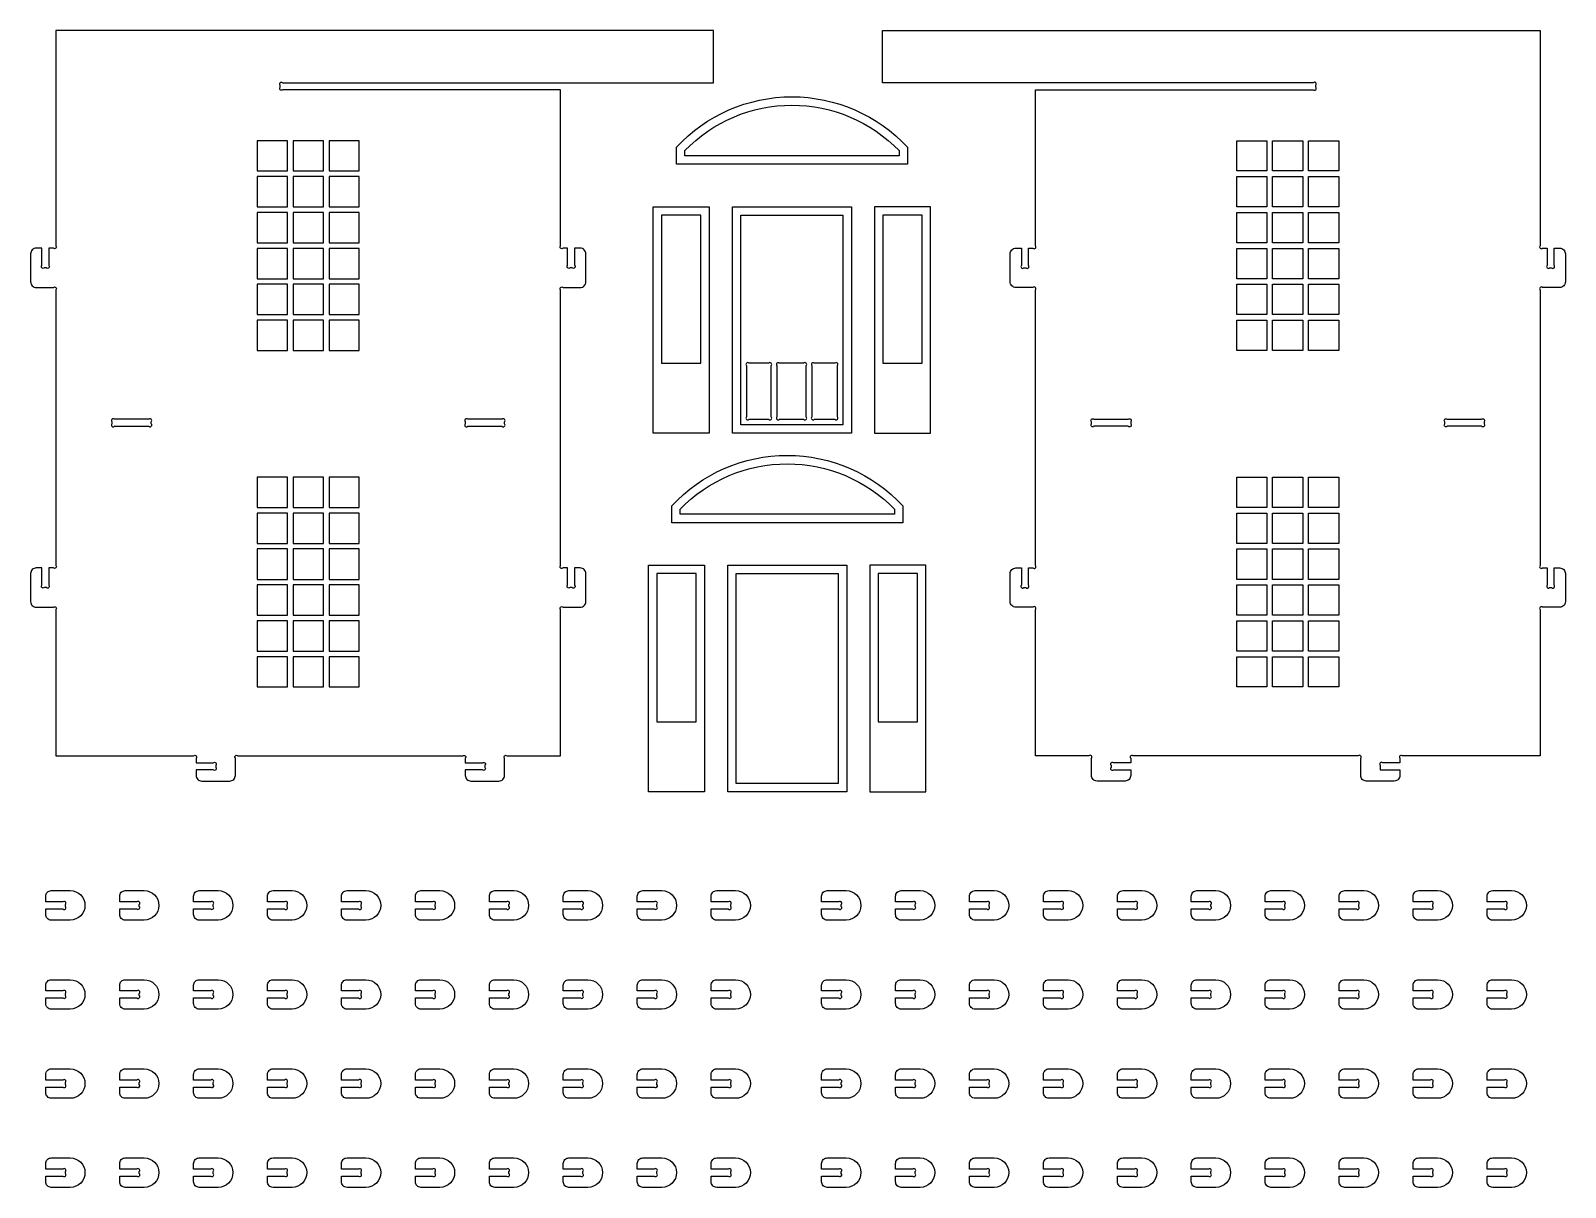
# Model space of a CAD drawing. Extents: x 7328 to 12839, y -521 to 2507.
# Drawn here: x 11518 to 12831, y -469 to 520 of the extents above; entities that cross this region are included whole.
import ezdxf

# ---------------------------------------------------------------- set-up
doc = ezdxf.new("R2010")
doc.units = 0
doc.header["$MEASUREMENT"] = 0
doc.layers.add('LAYER_1', color=18, linetype='CONTINUOUS')

msp = doc.modelspace()

# ---------------------------------------------------------------- linework, layer by layer
at = {"layer": 'LAYER_1'}
for points in [[(12102.1, 498.1), (12102.1, 520.4), (11539.3, 520.4), (11539.3, 336.3, -1), (11537.2, 334.2), (11533.3, 334.2), (11533.3, 319.5, -1), (11531.2, 317.4), (11529.5, 317.4, -1), (11527.3, 319.5), (11527.3, 334.2), (11522.5, 334.2, 0.414214), (11517.7, 329.4), (11517.7, 305.4, 0.414214), (11522.5, 300.6), (11537.2, 300.6, -1), (11539.3, 298.5), (11539.3, 62.7, -1), (11537.2, 60.6), (11533.3, 60.6), (11533.3, 45.9, -1), (11531.2, 43.8), (11529.5, 43.8, -1), (11527.3, 45.9), (11527.3, 60.6), (11522.5, 60.6, 0.414214), (11517.7, 55.8), (11517.7, 31.8, 0.414214), (11522.5, 27), (11537.2, 27, -1), (11539.3, 24.9), (11539.3, -100.2), (11657.2, -100.2, -1), (11659.3, -102.3), (11659.3, -106.2), (11674, -106.2, -1), (11676.1, -108.3), (11676.1, -110.1, -1), (11674, -112.2), (11659.3, -112.2), (11659.3, -117, 0.414214), (11664.1, -121.8), (11688.1, -121.8, 0.414214), (11692.9, -117), (11692.9, -102.3, -1), (11695.1, -100.2), (11887.6, -100.2, -1), (11889.7, -102.3), (11889.7, -106.2), (11904.4, -106.2, -1), (11906.5, -108.3), (11906.5, -110.1, -1), (11904.4, -112.2), (11889.7, -112.2), (11889.7, -117, 0.414214), (11894.5, -121.8), (11918.5, -121.8, 0.414214), (11923.3, -117), (11923.3, -102.3, -1), (11925.5, -100.2), (11971.3, -100.2), (11971.3, 24.9, -1), (11973.5, 27), (11988.1, 27, 0.414214), (11992.9, 31.8), (11992.9, 55.8, 0.414214), (11988.1, 60.6), (11983.3, 60.6), (11983.3, 45.9, -1), (11981.2, 43.8), (11979.5, 43.8, -1), (11977.3, 45.9), (11977.3, 60.6), (11973.5, 60.6, -1), (11971.3, 62.7), (11971.3, 298.5, -1), (11973.5, 300.6), (11988.1, 300.6, 0.414214), (11992.9, 305.4), (11992.9, 329.4, 0.414214), (11988.1, 334.2), (11983.3, 334.2), (11983.3, 319.5, -1), (11981.2, 317.4), (11979.5, 317.4, -1), (11977.3, 319.5), (11977.3, 334.2), (11973.5, 334.2, -1), (11971.3, 336.3), (11971.3, 469.8), (11733.5, 469.8, -1), (11731.3, 471.9), (11731.3, 473.7, -1), (11733.5, 475.8), (12102.1, 475.8)], [(12617.7, 471.9), (12617.7, 473.7, 1), (12615.5, 475.8), (12246.9, 475.8), (12246.9, 520.4), (12809.7, 520.4), (12809.7, 336.3, 1), (12811.8, 334.2), (12815.7, 334.2), (12815.7, 319.5, 1), (12817.8, 317.4), (12819.5, 317.4, 1), (12821.7, 319.5), (12821.7, 334.2), (12826.5, 334.2, -0.414214), (12831.3, 329.4), (12831.3, 305.4, -0.414214), (12826.5, 300.6), (12811.8, 300.6, 1), (12809.7, 298.5), (12809.7, 62.7, 1), (12811.8, 60.6), (12815.7, 60.6), (12815.7, 45.9, 1), (12817.8, 43.8), (12819.5, 43.8, 1), (12821.7, 45.9), (12821.7, 60.6), (12826.5, 60.6, -0.414214), (12831.3, 55.8), (12831.3, 31.8, -0.414214), (12826.5, 27), (12811.8, 27, 1), (12809.7, 24.9), (12809.7, -100.2), (12691.8, -100.2, 1), (12689.7, -102.3), (12689.7, -106.2), (12675, -106.2, 1), (12672.9, -108.3), (12672.9, -112.2), (12689.7, -112.2), (12689.7, -117, -0.414214), (12684.9, -121.8), (12660.9, -121.8, -0.414214), (12656.1, -117), (12656.1, -102.3, 1), (12653.9, -100.2), (12461.4, -100.2, 1), (12459.3, -102.3), (12459.3, -106.2), (12444.6, -106.2, 1), (12442.5, -108.3), (12442.5, -110.1, 1), (12444.6, -112.2), (12459.3, -112.2), (12459.3, -117, -0.414214), (12454.5, -121.8), (12430.5, -121.8, -0.414214), (12425.7, -117), (12425.7, -102.3, 1), (12423.5, -100.2), (12377.7, -100.2), (12377.7, 24.9, 1), (12375.5, 27), (12360.9, 27, -0.414214), (12356.1, 31.8), (12356.1, 55.8, -0.414214), (12360.9, 60.6), (12365.7, 60.6), (12365.7, 45.9, 1), (12367.8, 43.8), (12369.5, 43.8, 1), (12371.7, 45.9), (12371.7, 60.6), (12375.5, 60.6, 1), (12377.7, 62.7), (12377.7, 298.5, 1), (12375.5, 300.6), (12360.9, 300.6, -0.414214), (12356.1, 305.4), (12356.1, 329.4, -0.414214), (12360.9, 334.2), (12365.7, 334.2), (12365.7, 319.5, 1), (12367.8, 317.4), (12369.5, 317.4, 1), (12371.7, 319.5), (12371.7, 334.2), (12375.5, 334.2, 1), (12377.7, 336.3), (12377.7, 469.8), (12615.5, 469.8, 1)], [(12268.2, 406.2), (12070.4, 406.2), (12070.4, 420.6, -0.436893), (12268.2, 420.6)], [(12261, 413.4), (12077.6, 413.4), (12077.6, 417.7, -0.423936), (12261, 417.7)], [(12149.4, 235.8), (12132.6, 235.8, 1), (12130.4, 233.7), (12130.4, 189.9, 1), (12132.6, 187.8), (12149.4, 187.8, 1), (12151.6, 189.9), (12151.6, 233.7, 1)], [(12179.3, 235.8), (12158.5, 235.8, 1), (12156.4, 233.7), (12156.4, 189.9, 1), (12158.5, 187.8), (12179.3, 187.8, 1), (12181.5, 189.9), (12181.5, 233.7, 1)], [(12206.1, 235.8), (12188.4, 235.8, 1), (12186.3, 233.7), (12186.3, 189.9, 1), (12188.4, 187.8), (12206.1, 187.8, 1), (12208.2, 189.9), (12208.2, 233.7, 1)], [(11589.5, 181.8), (11618.8, 181.8, 1), (11620.9, 183.9), (11620.9, 185.7, 1), (11618.8, 187.8), (11589.5, 187.8, 1), (11587.3, 185.7), (11587.3, 183.9, 1)], [(11891.9, 181.8), (11921.2, 181.8, 1), (11923.3, 183.9), (11923.3, 185.7, 1), (11921.2, 187.8), (11891.9, 187.8, 1), (11889.7, 185.7), (11889.7, 183.9, 1)], [(12427.8, 187.8), (12457.1, 187.8, -1), (12459.3, 185.7), (12459.3, 183.9, -1), (12457.1, 181.8), (12427.8, 181.8, -1), (12425.7, 183.9), (12425.7, 185.7, -1)], [(12730.2, 187.8), (12759.5, 187.8, -1), (12761.7, 185.7), (12761.7, 183.9, -1), (12759.5, 181.8), (12730.2, 181.8, -1), (12728.1, 183.9), (12728.1, 185.7, -1)], [(12264.2, 99.3), (12066.4, 99.3), (12066.4, 113.7, -0.436893), (12264.2, 113.7)], [(12257, 106.5), (12073.6, 106.5), (12073.6, 110.8, -0.423936), (12257, 110.8)], [(11530.6, -231.2), (11545.3, -231.2, 1), (11547.4, -229.1), (11547.4, -227.4, 1), (11545.3, -225.2), (11530.6, -225.2), (11530.6, -220.4, -0.414214), (11535.4, -215.6), (11551.6, -215.6, -1), (11551.6, -240.8), (11535.4, -240.8, -0.414214), (11530.6, -236)], [(11593.9, -231.2), (11608.5, -231.2, 1), (11610.7, -229.1), (11610.7, -227.4, 1), (11608.5, -225.2), (11593.9, -225.2), (11593.9, -220.4, -0.414214), (11598.7, -215.6), (11614.9, -215.6, -1), (11614.9, -240.8), (11598.7, -240.8, -0.414214), (11593.9, -236)], [(11657.2, -231.2), (11671.8, -231.2, 1), (11674, -229.1), (11674, -227.4, 1), (11671.8, -225.2), (11657.2, -225.2), (11657.2, -220.4, -0.414214), (11662, -215.6), (11678.2, -215.6, -1), (11678.2, -240.8), (11662, -240.8, -0.414214), (11657.2, -236)], [(11720.4, -231.2), (11735.1, -231.2, 1), (11737.2, -229.1), (11737.2, -227.4, 1), (11735.1, -225.2), (11720.4, -225.2), (11720.4, -220.4, -0.414214), (11725.2, -215.6), (11741.4, -215.6, -1), (11741.4, -240.8), (11725.2, -240.8, -0.414214), (11720.4, -236)], [(11783.7, -231.2), (11798.4, -231.2, 1), (11800.5, -229.1), (11800.5, -227.4, 1), (11798.4, -225.2), (11783.7, -225.2), (11783.7, -220.4, -0.414214), (11788.5, -215.6), (11804.7, -215.6, -1), (11804.7, -240.8), (11788.5, -240.8, -0.414214), (11783.7, -236)], [(11847, -231.2), (11861.7, -231.2, 1), (11863.8, -229.1), (11863.8, -227.4, 1), (11861.7, -225.2), (11847, -225.2), (11847, -220.4, -0.414214), (11851.8, -215.6), (11868, -215.6, -1), (11868, -240.8), (11851.8, -240.8, -0.414214), (11847, -236)], [(11910.3, -231.2), (11925, -231.2, 1), (11927.1, -229.1), (11927.1, -227.4, 1), (11925, -225.2), (11910.3, -225.2), (11910.3, -220.4, -0.414214), (11915.1, -215.6), (11931.3, -215.6, -1), (11931.3, -240.8), (11915.1, -240.8, -0.414214), (11910.3, -236)], [(11973.6, -231.2), (11988.3, -231.2, 1), (11990.4, -229.1), (11990.4, -227.4, 1), (11988.3, -225.2), (11973.6, -225.2), (11973.6, -220.4, -0.414214), (11978.4, -215.6), (11994.6, -215.6, -1), (11994.6, -240.8), (11978.4, -240.8, -0.414214), (11973.6, -236)], [(12036.9, -231.2), (12051.5, -231.2, 1), (12053.7, -229.1), (12053.7, -227.4, 1), (12051.5, -225.2), (12036.9, -225.2), (12036.9, -220.4, -0.414214), (12041.7, -215.6), (12057.9, -215.6, -1), (12057.9, -240.8), (12041.7, -240.8, -0.414214), (12036.9, -236)], [(12100.1, -231.2), (12114.8, -231.2, 1), (12116.9, -229.1), (12116.9, -227.4, 1), (12114.8, -225.2), (12100.1, -225.2), (12100.1, -220.4, -0.414214), (12104.9, -215.6), (12121.1, -215.6, -1), (12121.1, -240.8), (12104.9, -240.8, -0.414214), (12100.1, -236)], [(12194.7, -231.2), (12209.4, -231.2, 1), (12211.5, -229.1), (12211.5, -227.4, 1), (12209.4, -225.2), (12194.7, -225.2), (12194.7, -220.4, -0.414214), (12199.5, -215.6), (12215.7, -215.6, -1), (12215.7, -240.8), (12199.5, -240.8, -0.414214), (12194.7, -236)], [(12258, -231.2), (12272.7, -231.2, 1), (12274.8, -229.1), (12274.8, -227.4, 1), (12272.7, -225.2), (12258, -225.2), (12258, -220.4, -0.414214), (12262.8, -215.6), (12279, -215.6, -1), (12279, -240.8), (12262.8, -240.8, -0.414214), (12258, -236)], [(12321.3, -231.2), (12336, -231.2, 1), (12338.1, -229.1), (12338.1, -227.4, 1), (12336, -225.2), (12321.3, -225.2), (12321.3, -220.4, -0.414214), (12326.1, -215.6), (12342.3, -215.6, -1), (12342.3, -240.8), (12326.1, -240.8, -0.414214), (12321.3, -236)], [(12384.6, -231.2), (12399.2, -231.2, 1), (12401.4, -229.1), (12401.4, -227.4, 1), (12399.2, -225.2), (12384.6, -225.2), (12384.6, -220.4, -0.414214), (12389.4, -215.6), (12405.6, -215.6, -1), (12405.6, -240.8), (12389.4, -240.8, -0.414214), (12384.6, -236)], [(12447.9, -231.2), (12462.5, -231.2, 1), (12464.7, -229.1), (12464.7, -227.4, 1), (12462.5, -225.2), (12447.9, -225.2), (12447.9, -220.4, -0.414214), (12452.7, -215.6), (12468.9, -215.6, -1), (12468.9, -240.8), (12452.7, -240.8, -0.414214), (12447.9, -236)], [(12511.1, -231.2), (12525.8, -231.2, 1), (12527.9, -229.1), (12527.9, -227.4, 1), (12525.8, -225.2), (12511.1, -225.2), (12511.1, -220.4, -0.414214), (12515.9, -215.6), (12532.1, -215.6, -1), (12532.1, -240.8), (12515.9, -240.8, -0.414214), (12511.1, -236)], [(12574.4, -231.2), (12589.1, -231.2, 1), (12591.2, -229.1), (12591.2, -227.4, 1), (12589.1, -225.2), (12574.4, -225.2), (12574.4, -220.4, -0.414214), (12579.2, -215.6), (12595.4, -215.6, -1), (12595.4, -240.8), (12579.2, -240.8, -0.414214), (12574.4, -236)], [(12637.7, -231.2), (12652.4, -231.2, 1), (12654.5, -229.1), (12654.5, -227.4, 1), (12652.4, -225.2), (12637.7, -225.2), (12637.7, -220.4, -0.414214), (12642.5, -215.6), (12658.7, -215.6, -1), (12658.7, -240.8), (12642.5, -240.8, -0.414214), (12637.7, -236)], [(12701, -231.2), (12715.7, -231.2, 1), (12717.8, -229.1), (12717.8, -227.4, 1), (12715.7, -225.2), (12701, -225.2), (12701, -220.4, -0.414214), (12705.8, -215.6), (12722, -215.6, -1), (12722, -240.8), (12705.8, -240.8, -0.414214), (12701, -236)], [(12764.3, -231.2), (12779, -231.2, 1), (12781.1, -229.1), (12781.1, -227.4, 1), (12779, -225.2), (12764.3, -225.2), (12764.3, -220.4, -0.414214), (12769.1, -215.6), (12785.3, -215.6, -1), (12785.3, -240.8), (12769.1, -240.8, -0.414214), (12764.3, -236)], [(11530.6, -307.4), (11545.3, -307.4, 1), (11547.4, -305.3), (11547.4, -303.6, 1), (11545.3, -301.4), (11530.6, -301.4), (11530.6, -296.6, -0.414214), (11535.4, -291.8), (11551.6, -291.8, -1), (11551.6, -317), (11535.4, -317, -0.414214), (11530.6, -312.2)], [(11593.9, -307.4), (11608.5, -307.4, 1), (11610.7, -305.3), (11610.7, -303.6, 1), (11608.5, -301.4), (11593.9, -301.4), (11593.9, -296.6, -0.414214), (11598.7, -291.8), (11614.9, -291.8, -1), (11614.9, -317), (11598.7, -317, -0.414214), (11593.9, -312.2)], [(11657.2, -307.4), (11671.8, -307.4, 1), (11674, -305.3), (11674, -303.6, 1), (11671.8, -301.4), (11657.2, -301.4), (11657.2, -296.6, -0.414214), (11662, -291.8), (11678.2, -291.8, -1), (11678.2, -317), (11662, -317, -0.414214), (11657.2, -312.2)], [(11720.4, -307.4), (11735.1, -307.4, 1), (11737.2, -305.3), (11737.2, -303.6, 1), (11735.1, -301.4), (11720.4, -301.4), (11720.4, -296.6, -0.414214), (11725.2, -291.8), (11741.4, -291.8, -1), (11741.4, -317), (11725.2, -317, -0.414214), (11720.4, -312.2)], [(11783.7, -307.4), (11798.4, -307.4, 1), (11800.5, -305.3), (11800.5, -303.6, 1), (11798.4, -301.4), (11783.7, -301.4), (11783.7, -296.6, -0.414214), (11788.5, -291.8), (11804.7, -291.8, -1), (11804.7, -317), (11788.5, -317, -0.414214), (11783.7, -312.2)], [(11847, -307.4), (11861.7, -307.4, 1), (11863.8, -305.3), (11863.8, -303.6, 1), (11861.7, -301.4), (11847, -301.4), (11847, -296.6, -0.414214), (11851.8, -291.8), (11868, -291.8, -1), (11868, -317), (11851.8, -317, -0.414214), (11847, -312.2)], [(11910.3, -307.4), (11925, -307.4, 1), (11927.1, -305.3), (11927.1, -303.6, 1), (11925, -301.4), (11910.3, -301.4), (11910.3, -296.6, -0.414214), (11915.1, -291.8), (11931.3, -291.8, -1), (11931.3, -317), (11915.1, -317, -0.414214), (11910.3, -312.2)], [(11973.6, -307.4), (11988.3, -307.4, 1), (11990.4, -305.3), (11990.4, -303.6, 1), (11988.3, -301.4), (11973.6, -301.4), (11973.6, -296.6, -0.414214), (11978.4, -291.8), (11994.6, -291.8, -1), (11994.6, -317), (11978.4, -317, -0.414214), (11973.6, -312.2)], [(12036.9, -307.4), (12051.5, -307.4, 1), (12053.7, -305.3), (12053.7, -303.6, 1), (12051.5, -301.4), (12036.9, -301.4), (12036.9, -296.6, -0.414214), (12041.7, -291.8), (12057.9, -291.8, -1), (12057.9, -317), (12041.7, -317, -0.414214), (12036.9, -312.2)], [(12100.1, -307.4), (12114.8, -307.4, 1), (12116.9, -305.3), (12116.9, -303.6, 1), (12114.8, -301.4), (12100.1, -301.4), (12100.1, -296.6, -0.414214), (12104.9, -291.8), (12121.1, -291.8, -1), (12121.1, -317), (12104.9, -317, -0.414214), (12100.1, -312.2)], [(12194.7, -307.4), (12209.4, -307.4, 1), (12211.5, -305.3), (12211.5, -303.6, 1), (12209.4, -301.4), (12194.7, -301.4), (12194.7, -296.6, -0.414214), (12199.5, -291.8), (12215.7, -291.8, -1), (12215.7, -317), (12199.5, -317, -0.414214), (12194.7, -312.2)], [(12258, -307.4), (12272.7, -307.4, 1), (12274.8, -305.3), (12274.8, -303.6, 1), (12272.7, -301.4), (12258, -301.4), (12258, -296.6, -0.414214), (12262.8, -291.8), (12279, -291.8, -1), (12279, -317), (12262.8, -317, -0.414214), (12258, -312.2)], [(12321.3, -307.4), (12336, -307.4, 1), (12338.1, -305.3), (12338.1, -303.6, 1), (12336, -301.4), (12321.3, -301.4), (12321.3, -296.6, -0.414214), (12326.1, -291.8), (12342.3, -291.8, -1), (12342.3, -317), (12326.1, -317, -0.414214), (12321.3, -312.2)], [(12384.6, -307.4), (12399.2, -307.4, 1), (12401.4, -305.3), (12401.4, -303.6, 1), (12399.2, -301.4), (12384.6, -301.4), (12384.6, -296.6, -0.414214), (12389.4, -291.8), (12405.6, -291.8, -1), (12405.6, -317), (12389.4, -317, -0.414214), (12384.6, -312.2)], [(12447.9, -307.4), (12462.5, -307.4, 1), (12464.7, -305.3), (12464.7, -303.6, 1), (12462.5, -301.4), (12447.9, -301.4), (12447.9, -296.6, -0.414214), (12452.7, -291.8), (12468.9, -291.8, -1), (12468.9, -317), (12452.7, -317, -0.414214), (12447.9, -312.2)], [(12511.1, -307.4), (12525.8, -307.4, 1), (12527.9, -305.3), (12527.9, -303.6, 1), (12525.8, -301.4), (12511.1, -301.4), (12511.1, -296.6, -0.414214), (12515.9, -291.8), (12532.1, -291.8, -1), (12532.1, -317), (12515.9, -317, -0.414214), (12511.1, -312.2)], [(12574.4, -307.4), (12589.1, -307.4, 1), (12591.2, -305.3), (12591.2, -303.6, 1), (12589.1, -301.4), (12574.4, -301.4), (12574.4, -296.6, -0.414214), (12579.2, -291.8), (12595.4, -291.8, -1), (12595.4, -317), (12579.2, -317, -0.414214), (12574.4, -312.2)], [(12637.7, -307.4), (12652.4, -307.4, 1), (12654.5, -305.3), (12654.5, -303.6, 1), (12652.4, -301.4), (12637.7, -301.4), (12637.7, -296.6, -0.414214), (12642.5, -291.8), (12658.7, -291.8, -1), (12658.7, -317), (12642.5, -317, -0.414214), (12637.7, -312.2)], [(12701, -307.4), (12715.7, -307.4, 1), (12717.8, -305.3), (12717.8, -303.6, 1), (12715.7, -301.4), (12701, -301.4), (12701, -296.6, -0.414214), (12705.8, -291.8), (12722, -291.8, -1), (12722, -317), (12705.8, -317, -0.414214), (12701, -312.2)], [(12764.3, -307.4), (12779, -307.4, 1), (12781.1, -305.3), (12781.1, -303.6, 1), (12779, -301.4), (12764.3, -301.4), (12764.3, -296.6, -0.414214), (12769.1, -291.8), (12785.3, -291.8, -1), (12785.3, -317), (12769.1, -317, -0.414214), (12764.3, -312.2)], [(11530.6, -383.7), (11545.3, -383.7, 1), (11547.4, -381.5), (11547.4, -379.8, 1), (11545.3, -377.7), (11530.6, -377.7), (11530.6, -372.9, -0.414214), (11535.4, -368.1), (11551.6, -368.1, -1), (11551.6, -393.3), (11535.4, -393.3, -0.414214), (11530.6, -388.5)], [(11593.9, -383.7), (11608.5, -383.7, 1), (11610.7, -381.5), (11610.7, -379.8, 1), (11608.5, -377.7), (11593.9, -377.7), (11593.9, -372.9, -0.414214), (11598.7, -368.1), (11614.9, -368.1, -1), (11614.9, -393.3), (11598.7, -393.3, -0.414214), (11593.9, -388.5)], [(11657.2, -383.7), (11671.8, -383.7, 1), (11674, -381.5), (11674, -379.8, 1), (11671.8, -377.7), (11657.2, -377.7), (11657.2, -372.9, -0.414214), (11662, -368.1), (11678.2, -368.1, -1), (11678.2, -393.3), (11662, -393.3, -0.414214), (11657.2, -388.5)], [(11720.4, -383.7), (11735.1, -383.7, 1), (11737.2, -381.5), (11737.2, -379.8, 1), (11735.1, -377.7), (11720.4, -377.7), (11720.4, -372.9, -0.414214), (11725.2, -368.1), (11741.4, -368.1, -1), (11741.4, -393.3), (11725.2, -393.3, -0.414214), (11720.4, -388.5)], [(11783.7, -383.7), (11798.4, -383.7, 1), (11800.5, -381.5), (11800.5, -379.8, 1), (11798.4, -377.7), (11783.7, -377.7), (11783.7, -372.9, -0.414214), (11788.5, -368.1), (11804.7, -368.1, -1), (11804.7, -393.3), (11788.5, -393.3, -0.414214), (11783.7, -388.5)], [(11847, -383.7), (11861.7, -383.7, 1), (11863.8, -381.5), (11863.8, -379.8, 1), (11861.7, -377.7), (11847, -377.7), (11847, -372.9, -0.414214), (11851.8, -368.1), (11868, -368.1, -1), (11868, -393.3), (11851.8, -393.3, -0.414214), (11847, -388.5)], [(11910.3, -383.7), (11925, -383.7, 1), (11927.1, -381.5), (11927.1, -379.8, 1), (11925, -377.7), (11910.3, -377.7), (11910.3, -372.9, -0.414214), (11915.1, -368.1), (11931.3, -368.1, -1), (11931.3, -393.3), (11915.1, -393.3, -0.414214), (11910.3, -388.5)], [(11973.6, -383.7), (11988.3, -383.7, 1), (11990.4, -381.5), (11990.4, -379.8, 1), (11988.3, -377.7), (11973.6, -377.7), (11973.6, -372.9, -0.414214), (11978.4, -368.1), (11994.6, -368.1, -1), (11994.6, -393.3), (11978.4, -393.3, -0.414214), (11973.6, -388.5)], [(12036.9, -383.7), (12051.5, -383.7, 1), (12053.7, -381.5), (12053.7, -379.8, 1), (12051.5, -377.7), (12036.9, -377.7), (12036.9, -372.9, -0.414214), (12041.7, -368.1), (12057.9, -368.1, -1), (12057.9, -393.3), (12041.7, -393.3, -0.414214), (12036.9, -388.5)], [(12100.1, -383.7), (12114.8, -383.7, 1), (12116.9, -381.5), (12116.9, -379.8, 1), (12114.8, -377.7), (12100.1, -377.7), (12100.1, -372.9, -0.414214), (12104.9, -368.1), (12121.1, -368.1, -1), (12121.1, -393.3), (12104.9, -393.3, -0.414214), (12100.1, -388.5)], [(12194.7, -383.7), (12209.4, -383.7, 1), (12211.5, -381.5), (12211.5, -379.8, 1), (12209.4, -377.7), (12194.7, -377.7), (12194.7, -372.9, -0.414214), (12199.5, -368.1), (12215.7, -368.1, -1), (12215.7, -393.3), (12199.5, -393.3, -0.414214), (12194.7, -388.5)], [(12258, -383.7), (12272.7, -383.7, 1), (12274.8, -381.5), (12274.8, -379.8, 1), (12272.7, -377.7), (12258, -377.7), (12258, -372.9, -0.414214), (12262.8, -368.1), (12279, -368.1, -1), (12279, -393.3), (12262.8, -393.3, -0.414214), (12258, -388.5)], [(12321.3, -383.7), (12336, -383.7, 1), (12338.1, -381.5), (12338.1, -379.8, 1), (12336, -377.7), (12321.3, -377.7), (12321.3, -372.9, -0.414214), (12326.1, -368.1), (12342.3, -368.1, -1), (12342.3, -393.3), (12326.1, -393.3, -0.414214), (12321.3, -388.5)], [(12384.6, -383.7), (12399.2, -383.7, 1), (12401.4, -381.5), (12401.4, -379.8, 1), (12399.2, -377.7), (12384.6, -377.7), (12384.6, -372.9, -0.414214), (12389.4, -368.1), (12405.6, -368.1, -1), (12405.6, -393.3), (12389.4, -393.3, -0.414214), (12384.6, -388.5)], [(12447.9, -383.7), (12462.5, -383.7, 1), (12464.7, -381.5), (12464.7, -379.8, 1), (12462.5, -377.7), (12447.9, -377.7), (12447.9, -372.9, -0.414214), (12452.7, -368.1), (12468.9, -368.1, -1), (12468.9, -393.3), (12452.7, -393.3, -0.414214), (12447.9, -388.5)], [(12511.1, -383.7), (12525.8, -383.7, 1), (12527.9, -381.5), (12527.9, -379.8, 1), (12525.8, -377.7), (12511.1, -377.7), (12511.1, -372.9, -0.414214), (12515.9, -368.1), (12532.1, -368.1, -1), (12532.1, -393.3), (12515.9, -393.3, -0.414214), (12511.1, -388.5)], [(12574.4, -383.7), (12589.1, -383.7, 1), (12591.2, -381.5), (12591.2, -379.8, 1), (12589.1, -377.7), (12574.4, -377.7), (12574.4, -372.9, -0.414214), (12579.2, -368.1), (12595.4, -368.1, -1), (12595.4, -393.3), (12579.2, -393.3, -0.414214), (12574.4, -388.5)], [(12637.7, -383.7), (12652.4, -383.7, 1), (12654.5, -381.5), (12654.5, -379.8, 1), (12652.4, -377.7), (12637.7, -377.7), (12637.7, -372.9, -0.414214), (12642.5, -368.1), (12658.7, -368.1, -1), (12658.7, -393.3), (12642.5, -393.3, -0.414214), (12637.7, -388.5)], [(12701, -383.7), (12715.7, -383.7, 1), (12717.8, -381.5), (12717.8, -379.8, 1), (12715.7, -377.7), (12701, -377.7), (12701, -372.9, -0.414214), (12705.8, -368.1), (12722, -368.1, -1), (12722, -393.3), (12705.8, -393.3, -0.414214), (12701, -388.5)], [(12764.3, -383.7), (12779, -383.7, 1), (12781.1, -381.5), (12781.1, -379.8, 1), (12779, -377.7), (12764.3, -377.7), (12764.3, -372.9, -0.414214), (12769.1, -368.1), (12785.3, -368.1, -1), (12785.3, -393.3), (12769.1, -393.3, -0.414214), (12764.3, -388.5)], [(11530.6, -459.9), (11545.3, -459.9, 1), (11547.4, -457.7), (11547.4, -456, 1), (11545.3, -453.9), (11530.6, -453.9), (11530.6, -449.1, -0.414214), (11535.4, -444.3), (11551.6, -444.3, -1), (11551.6, -469.5), (11535.4, -469.5, -0.414214), (11530.6, -464.7)], [(11593.9, -459.9), (11608.5, -459.9, 1), (11610.7, -457.7), (11610.7, -456, 1), (11608.5, -453.9), (11593.9, -453.9), (11593.9, -449.1, -0.414214), (11598.7, -444.3), (11614.9, -444.3, -1), (11614.9, -469.5), (11598.7, -469.5, -0.414214), (11593.9, -464.7)], [(11657.2, -459.9), (11671.8, -459.9, 1), (11674, -457.7), (11674, -456, 1), (11671.8, -453.9), (11657.2, -453.9), (11657.2, -449.1, -0.414214), (11662, -444.3), (11678.2, -444.3, -1), (11678.2, -469.5), (11662, -469.5, -0.414214), (11657.2, -464.7)], [(11720.4, -459.9), (11735.1, -459.9, 1), (11737.2, -457.7), (11737.2, -456, 1), (11735.1, -453.9), (11720.4, -453.9), (11720.4, -449.1, -0.414214), (11725.2, -444.3), (11741.4, -444.3, -1), (11741.4, -469.5), (11725.2, -469.5, -0.414214), (11720.4, -464.7)], [(11783.7, -459.9), (11798.4, -459.9, 1), (11800.5, -457.7), (11800.5, -456, 1), (11798.4, -453.9), (11783.7, -453.9), (11783.7, -449.1, -0.414214), (11788.5, -444.3), (11804.7, -444.3, -1), (11804.7, -469.5), (11788.5, -469.5, -0.414214), (11783.7, -464.7)], [(11847, -459.9), (11861.7, -459.9, 1), (11863.8, -457.7), (11863.8, -456, 1), (11861.7, -453.9), (11847, -453.9), (11847, -449.1, -0.414214), (11851.8, -444.3), (11868, -444.3, -1), (11868, -469.5), (11851.8, -469.5, -0.414214), (11847, -464.7)], [(11910.3, -459.9), (11925, -459.9, 1), (11927.1, -457.7), (11927.1, -456, 1), (11925, -453.9), (11910.3, -453.9), (11910.3, -449.1, -0.414214), (11915.1, -444.3), (11931.3, -444.3, -1), (11931.3, -469.5), (11915.1, -469.5, -0.414214), (11910.3, -464.7)], [(11973.6, -459.9), (11988.3, -459.9, 1), (11990.4, -457.7), (11990.4, -456, 1), (11988.3, -453.9), (11973.6, -453.9), (11973.6, -449.1, -0.414214), (11978.4, -444.3), (11994.6, -444.3, -1), (11994.6, -469.5), (11978.4, -469.5, -0.414214), (11973.6, -464.7)], [(12036.9, -459.9), (12051.5, -459.9, 1), (12053.7, -457.7), (12053.7, -456, 1), (12051.5, -453.9), (12036.9, -453.9), (12036.9, -449.1, -0.414214), (12041.7, -444.3), (12057.9, -444.3, -1), (12057.9, -469.5), (12041.7, -469.5, -0.414214), (12036.9, -464.7)], [(12100.1, -459.9), (12114.8, -459.9, 1), (12116.9, -457.7), (12116.9, -456, 1), (12114.8, -453.9), (12100.1, -453.9), (12100.1, -449.1, -0.414214), (12104.9, -444.3), (12121.1, -444.3, -1), (12121.1, -469.5), (12104.9, -469.5, -0.414214), (12100.1, -464.7)], [(12194.7, -459.9), (12209.4, -459.9, 1), (12211.5, -457.7), (12211.5, -456, 1), (12209.4, -453.9), (12194.7, -453.9), (12194.7, -449.1, -0.414214), (12199.5, -444.3), (12215.7, -444.3, -1), (12215.7, -469.5), (12199.5, -469.5, -0.414214), (12194.7, -464.7)], [(12258, -459.9), (12272.7, -459.9, 1), (12274.8, -457.7), (12274.8, -456, 1), (12272.7, -453.9), (12258, -453.9), (12258, -449.1, -0.414214), (12262.8, -444.3), (12279, -444.3, -1), (12279, -469.5), (12262.8, -469.5, -0.414214), (12258, -464.7)], [(12321.3, -459.9), (12336, -459.9, 1), (12338.1, -457.7), (12338.1, -456, 1), (12336, -453.9), (12321.3, -453.9), (12321.3, -449.1, -0.414214), (12326.1, -444.3), (12342.3, -444.3, -1), (12342.3, -469.5), (12326.1, -469.5, -0.414214), (12321.3, -464.7)], [(12384.6, -459.9), (12399.2, -459.9, 1), (12401.4, -457.7), (12401.4, -456, 1), (12399.2, -453.9), (12384.6, -453.9), (12384.6, -449.1, -0.414214), (12389.4, -444.3), (12405.6, -444.3, -1), (12405.6, -469.5), (12389.4, -469.5, -0.414214), (12384.6, -464.7)], [(12447.9, -459.9), (12462.5, -459.9, 1), (12464.7, -457.7), (12464.7, -456, 1), (12462.5, -453.9), (12447.9, -453.9), (12447.9, -449.1, -0.414214), (12452.7, -444.3), (12468.9, -444.3, -1), (12468.9, -469.5), (12452.7, -469.5, -0.414214), (12447.9, -464.7)], [(12511.1, -459.9), (12525.8, -459.9, 1), (12527.9, -457.7), (12527.9, -456, 1), (12525.8, -453.9), (12511.1, -453.9), (12511.1, -449.1, -0.414214), (12515.9, -444.3), (12532.1, -444.3, -1), (12532.1, -469.5), (12515.9, -469.5, -0.414214), (12511.1, -464.7)], [(12574.4, -459.9), (12589.1, -459.9, 1), (12591.2, -457.7), (12591.2, -456, 1), (12589.1, -453.9), (12574.4, -453.9), (12574.4, -449.1, -0.414214), (12579.2, -444.3), (12595.4, -444.3, -1), (12595.4, -469.5), (12579.2, -469.5, -0.414214), (12574.4, -464.7)], [(12637.7, -459.9), (12652.4, -459.9, 1), (12654.5, -457.7), (12654.5, -456, 1), (12652.4, -453.9), (12637.7, -453.9), (12637.7, -449.1, -0.414214), (12642.5, -444.3), (12658.7, -444.3, -1), (12658.7, -469.5), (12642.5, -469.5, -0.414214), (12637.7, -464.7)], [(12701, -459.9), (12715.7, -459.9, 1), (12717.8, -457.7), (12717.8, -456, 1), (12715.7, -453.9), (12701, -453.9), (12701, -449.1, -0.414214), (12705.8, -444.3), (12722, -444.3, -1), (12722, -469.5), (12705.8, -469.5, -0.414214), (12701, -464.7)], [(12764.3, -459.9), (12779, -459.9, 1), (12781.1, -457.7), (12781.1, -456, 1), (12779, -453.9), (12764.3, -453.9), (12764.3, -449.1, -0.414214), (12769.1, -444.3), (12785.3, -444.3, -1), (12785.3, -469.5), (12769.1, -469.5, -0.414214), (12764.3, -464.7)]]:
    msp.add_lwpolyline(points, format="xyb", close=True, dxfattribs=at)
for points in [[(11711.7, 400.3), (11737.6, 400.3), (11737.6, 426.2), (11711.7, 426.2)], [(11742.4, 400.3), (11768.3, 400.3), (11768.3, 426.2), (11742.4, 426.2)], [(11773.1, 400.3), (11799, 400.3), (11799, 426.2), (11773.1, 426.2)], [(12575.9, 400.3), (12550, 400.3), (12550, 426.2), (12575.9, 426.2)], [(12606.6, 400.3), (12580.7, 400.3), (12580.7, 426.2), (12606.6, 426.2)], [(12637.3, 400.3), (12611.4, 400.3), (12611.4, 426.2), (12637.3, 426.2)], [(11711.7, 369.6), (11737.6, 369.6), (11737.6, 395.5), (11711.7, 395.5)], [(11742.4, 369.6), (11768.3, 369.6), (11768.3, 395.5), (11742.4, 395.5)], [(11773.1, 369.6), (11799, 369.6), (11799, 395.5), (11773.1, 395.5)], [(12575.9, 369.6), (12550, 369.6), (12550, 395.5), (12575.9, 395.5)], [(12606.6, 369.6), (12580.7, 369.6), (12580.7, 395.5), (12606.6, 395.5)], [(12637.3, 369.6), (12611.4, 369.6), (12611.4, 395.5), (12637.3, 395.5)], [(12098.6, 175.8), (12050.6, 175.8), (12050.6, 369.7), (12098.6, 369.7)], [(12220.2, 369.7), (12220.2, 175.8), (12118.4, 175.8), (12118.4, 369.7)], [(12240, 175.8), (12288, 175.8), (12288, 369.7), (12240, 369.7)], [(11711.7, 338.8), (11737.6, 338.8), (11737.6, 364.8), (11711.7, 364.8)], [(11742.4, 338.8), (11768.3, 338.8), (11768.3, 364.8), (11742.4, 364.8)], [(11773.1, 338.8), (11799, 338.8), (11799, 364.8), (11773.1, 364.8)], [(12057.8, 235.8), (12091.4, 235.8), (12091.4, 362.5), (12057.8, 362.5)], [(12125.6, 362.5), (12213, 362.5), (12213, 183), (12125.6, 183)], [(12247.2, 235.8), (12280.8, 235.8), (12280.8, 362.5), (12247.2, 362.5)], [(12575.9, 338.8), (12550, 338.8), (12550, 364.8), (12575.9, 364.8)], [(12606.6, 338.8), (12580.7, 338.8), (12580.7, 364.8), (12606.6, 364.8)], [(12637.3, 338.8), (12611.4, 338.8), (12611.4, 364.8), (12637.3, 364.8)], [(11711.7, 308.1), (11737.6, 308.1), (11737.6, 334), (11711.7, 334)], [(11742.4, 308.1), (11768.3, 308.1), (11768.3, 334), (11742.4, 334)], [(11773.1, 308.1), (11799, 308.1), (11799, 334), (11773.1, 334)], [(12575.9, 308.1), (12550, 308.1), (12550, 334), (12575.9, 334)], [(12606.6, 308.1), (12580.7, 308.1), (12580.7, 334), (12606.6, 334)], [(12637.3, 308.1), (12611.4, 308.1), (12611.4, 334), (12637.3, 334)], [(11711.7, 277.4), (11737.6, 277.4), (11737.6, 303.3), (11711.7, 303.3)], [(11742.4, 277.4), (11768.3, 277.4), (11768.3, 303.3), (11742.4, 303.3)], [(11773.1, 277.4), (11799, 277.4), (11799, 303.3), (11773.1, 303.3)], [(12575.9, 277.4), (12550, 277.4), (12550, 303.3), (12575.9, 303.3)], [(12606.6, 277.4), (12580.7, 277.4), (12580.7, 303.3), (12606.6, 303.3)], [(12637.3, 277.4), (12611.4, 277.4), (12611.4, 303.3), (12637.3, 303.3)], [(11711.7, 246.7), (11737.6, 246.7), (11737.6, 272.6), (11711.7, 272.6)], [(11742.4, 246.7), (11768.3, 246.7), (11768.3, 272.6), (11742.4, 272.6)], [(11773.1, 246.7), (11799, 246.7), (11799, 272.6), (11773.1, 272.6)], [(12575.9, 246.7), (12550, 246.7), (12550, 272.6), (12575.9, 272.6)], [(12606.6, 246.7), (12580.7, 246.7), (12580.7, 272.6), (12606.6, 272.6)], [(12637.3, 246.7), (12611.4, 246.7), (12611.4, 272.6), (12637.3, 272.6)], [(11711.7, 112.3), (11737.6, 112.3), (11737.6, 138.2), (11711.7, 138.2)], [(11742.4, 112.3), (11768.3, 112.3), (11768.3, 138.2), (11742.4, 138.2)], [(11773.1, 112.3), (11799, 112.3), (11799, 138.2), (11773.1, 138.2)], [(12575.9, 112.3), (12550, 112.3), (12550, 138.2), (12575.9, 138.2)], [(12606.6, 112.3), (12580.7, 112.3), (12580.7, 138.2), (12606.6, 138.2)], [(12637.3, 112.3), (12611.4, 112.3), (12611.4, 138.2), (12637.3, 138.2)], [(11711.7, 81.6), (11737.6, 81.6), (11737.6, 107.5), (11711.7, 107.5)], [(11742.4, 81.6), (11768.3, 81.6), (11768.3, 107.5), (11742.4, 107.5)], [(11773.1, 81.6), (11799, 81.6), (11799, 107.5), (11773.1, 107.5)], [(12575.9, 81.6), (12550, 81.6), (12550, 107.5), (12575.9, 107.5)], [(12606.6, 81.6), (12580.7, 81.6), (12580.7, 107.5), (12606.6, 107.5)], [(12637.3, 81.6), (12611.4, 81.6), (12611.4, 107.5), (12637.3, 107.5)], [(11711.7, 50.8), (11737.6, 50.8), (11737.6, 76.8), (11711.7, 76.8)], [(11742.4, 50.8), (11768.3, 50.8), (11768.3, 76.8), (11742.4, 76.8)], [(11773.1, 50.8), (11799, 50.8), (11799, 76.8), (11773.1, 76.8)], [(12575.9, 50.8), (12550, 50.8), (12550, 76.8), (12575.9, 76.8)], [(12606.6, 50.8), (12580.7, 50.8), (12580.7, 76.8), (12606.6, 76.8)], [(12637.3, 50.8), (12611.4, 50.8), (12611.4, 76.8), (12637.3, 76.8)], [(12094.6, -131.1), (12046.6, -131.1), (12046.6, 62.9), (12094.6, 62.9)], [(12053.8, -71.1), (12087.4, -71.1), (12087.4, 55.7), (12053.8, 55.7)], [(12216.2, 62.9), (12216.2, -131.1), (12114.4, -131.1), (12114.4, 62.9)], [(12121.6, 55.7), (12209, 55.7), (12209, -123.9), (12121.6, -123.9)], [(12236, -131.1), (12284, -131.1), (12284, 62.9), (12236, 62.9)], [(12243.2, -71.1), (12276.8, -71.1), (12276.8, 55.7), (12243.2, 55.7)], [(11711.7, 20.1), (11737.6, 20.1), (11737.6, 46), (11711.7, 46)], [(11742.4, 20.1), (11768.3, 20.1), (11768.3, 46), (11742.4, 46)], [(11773.1, 20.1), (11799, 20.1), (11799, 46), (11773.1, 46)], [(12575.9, 20.1), (12550, 20.1), (12550, 46), (12575.9, 46)], [(12606.6, 20.1), (12580.7, 20.1), (12580.7, 46), (12606.6, 46)], [(12637.3, 20.1), (12611.4, 20.1), (12611.4, 46), (12637.3, 46)], [(11711.7, -10.6), (11737.6, -10.6), (11737.6, 15.3), (11711.7, 15.3)], [(11742.4, -10.6), (11768.3, -10.6), (11768.3, 15.3), (11742.4, 15.3)], [(11773.1, -10.6), (11799, -10.6), (11799, 15.3), (11773.1, 15.3)], [(12575.9, -10.6), (12550, -10.6), (12550, 15.3), (12575.9, 15.3)], [(12606.6, -10.6), (12580.7, -10.6), (12580.7, 15.3), (12606.6, 15.3)], [(12637.3, -10.6), (12611.4, -10.6), (12611.4, 15.3), (12637.3, 15.3)], [(11711.7, -41.3), (11737.6, -41.3), (11737.6, -15.4), (11711.7, -15.4)], [(11742.4, -41.3), (11768.3, -41.3), (11768.3, -15.4), (11742.4, -15.4)], [(11773.1, -41.3), (11799, -41.3), (11799, -15.4), (11773.1, -15.4)], [(12575.9, -41.3), (12550, -41.3), (12550, -15.4), (12575.9, -15.4)], [(12606.6, -41.3), (12580.7, -41.3), (12580.7, -15.4), (12606.6, -15.4)], [(12637.3, -41.3), (12611.4, -41.3), (12611.4, -15.4), (12637.3, -15.4)]]:
    msp.add_lwpolyline(points, close=True, dxfattribs=at)

doc.saveas('drawing.dxf')
